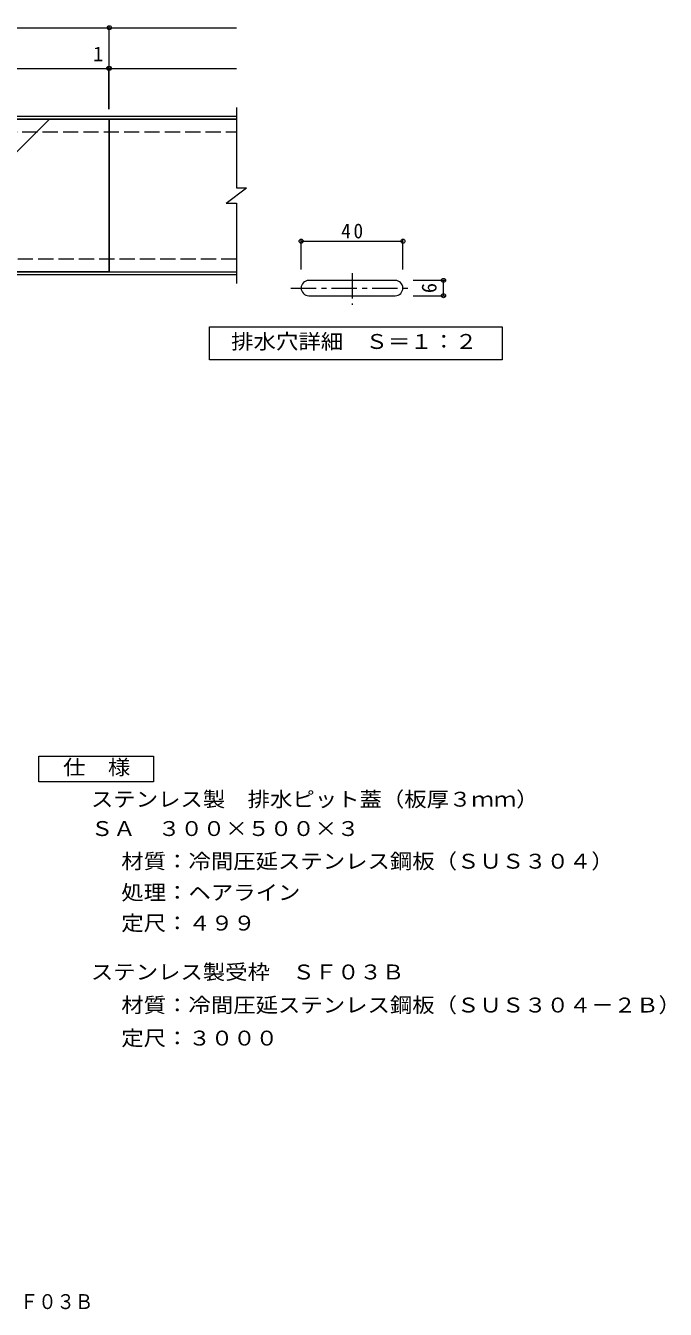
# Model space of a CAD drawing. Units: millimetres, scale not verified, with parts at other scales. Extents: x -226 to 314, y -275 to 236.
# Drawn here: x 63 to 314, y -275 to 230 of the extents above; entities that cross this region are included whole.
import ezdxf
from ezdxf.enums import TextEntityAlignment as Align

# ---------------------------------------------------------------- set-up
doc = ezdxf.new("R2010")
doc.units = ezdxf.units.MM
doc.header["$LTSCALE"] = 2
doc.header["$PDMODE"] = 32
doc.header["$PDSIZE"] = 1.6
doc.linetypes.add('CHAIN1', pattern=[8, 5, -1, 1, -1])
doc.linetypes.add('DASHED3', pattern=[4, 3, -1])
for name, color, linetype, lineweight in [('C-0', 3, 'Continuous', 9), ('C-1', 2, 'Continuous', 9), ('C-2', 3, 'Continuous', 9), ('C-4', 7, 'Continuous', 9), ('C-5', 7, 'Continuous', 9), ('C-A', 3, 'Continuous', 9), ('D-5', 7, 'Continuous', 9)]:
    doc.layers.add(name, color=color, linetype=linetype, lineweight=lineweight)
doc.layers.add('F-4_F-4ﾚｲﾔ', color=2, linetype='Continuous')
doc.styles.add('ＭＳ ゴシック', font='')
doc.styles.get('ＭＳ ゴシック').set_extended_font_data('MS Gothic')

msp = doc.modelspace()

# ---------------------------------------------------------------- linework, layer by layer
at = {"layer": 'C-0', "color": 7}
for p, q in [((171.329, 134.12), (171.329, 145.927)), ((171.329, 145.327), (211.328, 145.327)), ((211.328, 134.12), (211.328, 145.927)), ((227.895, 129.883), (215.307, 129.883)), ((227.295, 123.883), (227.295, 129.883)), ((215.307, 123.883), (227.895, 123.883))]:
    msp.add_line(p, q, dxfattribs=at)
at = {"layer": 'C-0', "linetype": 'CHAIN1'}
for p, q in [((191.329, 132.799), (191.329, 120.271)), ((167.266, 126.883), (213.989, 126.883))]:
    msp.add_line(p, q, dxfattribs=at)
at = {"layer": 'C-0'}
for p, q in [((208.328, 129.883), (174.328, 129.883)), ((174.328, 123.883), (208.328, 123.883))]:
    msp.add_line(p, q, dxfattribs=at)
for centre, start, end in [((174.328, 126.883), 89.99997, 179.99881), ((174.328, 126.883), 179.9994, 270), ((208.328, 126.883), 1.16566, 89.99944), ((208.328, 126.883), 270, 0.00124)]:
    msp.add_arc(centre, 3, start, end, dxfattribs=at)
at = {"layer": 'C-1'}
for p, q in [((-154.303, 194.476), (145.897, 194.476)), ((-154.303, 193.476), (145.897, 193.476)), ((145.897, 133.076), (-154.303, 133.076)), ((145.897, 132.076), (-154.303, 132.076))]:
    msp.add_line(p, q, dxfattribs=at)
at = {"layer": 'C-1', "linetype": 'DASHED3'}
for p, q in [((-154.303, 188.276), (145.897, 188.276)), ((145.897, 138.276), (-154.303, 138.276))]:
    msp.add_line(p, q, dxfattribs=at)
at = {"layer": 'C-2'}
for p, q in [((145.897, 197.876), (145.897, 166.276)), ((95.897, 193.276), (95.897, 133.276)), ((95.897, 193.276), (145.897, 193.276)), ((141.897, 160.276), (149.897, 166.276)), ((145.897, 166.276), (149.897, 166.276)), ((141.897, 160.276), (145.897, 160.276)), ((145.897, 160.276), (145.897, 128.676)), ((95.897, 133.276), (145.897, 133.276))]:
    msp.add_line(p, q, dxfattribs=at)
msp.add_lwpolyline([(-4.103, 133.276), (-4.103, 193.276), (95.697, 193.276), (95.697, 133.276)], close=True, dxfattribs=at)
at = {"layer": 'C-4'}
for p, q in [((95.897, 197.276), (95.897, 229.875)), ((-4.103, 213.276), (95.697, 213.276)), ((95.697, 197.276), (95.697, 213.876)), ((95.697, 213.276), (145.897, 213.276))]:
    msp.add_line(p, q, dxfattribs=at)
msp.add_lwpolyline([(-154.303, 229.276), (-4.103, 229.276), (145.897, 229.276)], dxfattribs=at)
for p in [(95.897, 229.276), (95.697, 213.276), (95.897, 213.276), (171.329, 145.327), (211.328, 145.327), (227.295, 129.883), (227.295, 123.883)]:
    msp.add_point(p, dxfattribs=at)
at = {"layer": 'C-5', "color": 3}
msp.add_lwpolyline([(135.31, 98.676), (135.31, 111.676), (250.31, 111.676), (250.31, 98.676)], close=True, dxfattribs=at)
at = {"layer": 'C-A'}
msp.add_line((12.366, 133.276), (72.366, 193.276), dxfattribs=at)
at = {"layer": 'D-5', "color": 2}
for p, q in [((68.252, -57.271), (113.252, -57.271)), ((68.252, -67.271), (68.252, -57.271)), ((113.252, -57.271), (113.252, -67.271)), ((113.252, -67.271), (68.252, -67.271))]:
    msp.add_line(p, q, dxfattribs=at)

# ---------------------------------------------------------------- texts
at = {"layer": 'C-0', "color": 2, "style": 'ＭＳ ゴシック'}
msp.add_text('6', height=5.865, rotation=90, dxfattribs=at).set_placement((226.295, 124.883), align=Align.BOTTOM_LEFT)
at = {"layer": 'C-0', "color": 2, "insert": (187.078, 146.327), "char_height": 5.865, "attachment_point": 7, "style": 'ＭＳ ゴシック'}
msp.add_mtext('\\T1.27;\\W0.95;40', dxfattribs=at)
at = {"layer": 'C-4', "color": 2, "style": 'ＭＳ ゴシック'}
msp.add_text('1', height=5.865, dxfattribs=at).set_placement((89.557, 214.276), align=Align.BOTTOM_LEFT)
at = {"layer": 'C-5', "color": 2, "style": 'ＭＳ ゴシック', "width": 1.1}
msp.add_text('排水穴詳細\u3000Ｓ＝１：２', height=5.865, dxfattribs=at).set_placement((143.81, 101.176), align=Align.BOTTOM_LEFT)
at = {"layer": 'D-5', "color": 2, "style": 'ＭＳ ゴシック', "width": 1.1}
for s, p in [('仕\u3000様', (77.752, -66.271)), ('ステンレス製\u3000排水ピット蓋（板厚３ｍｍ）', (88.67, -78.855)), ('ＳＡ\u3000３００×５００×３', (88.67, -90.395)), ('材質：冷間圧延ステンレス鋼板（ＳＵＳ３０４）', (100.613, -103.239)), ('処理：ヘアライン', (100.613, -115.537)), ('定尺：４９９', (100.613, -127.561)), ('ステンレス製受枠\u3000ＳＦ０３Ｂ', (88.67, -146.808)), ('材質：冷間圧延ステンレス鋼板（ＳＵＳ３０４－２Ｂ）', (100.613, -159.808)), ('定尺：３０００', (100.613, -172.808))]:
    msp.add_text(s, height=5.865, dxfattribs=at).set_placement(p, align=Align.BOTTOM_LEFT)
at = {"layer": 'F-4_F-4ﾚｲﾔ', "style": 'ＭＳ ゴシック', "width": 0.9}
msp.add_text('ＳＡ\u3000３００×５００×３＋ＳＦ０３Ｂ', height=5.865, dxfattribs=at).set_placement((-39.988, -276.447), align=Align.BOTTOM_LEFT)

doc.saveas('drawing.dxf')
